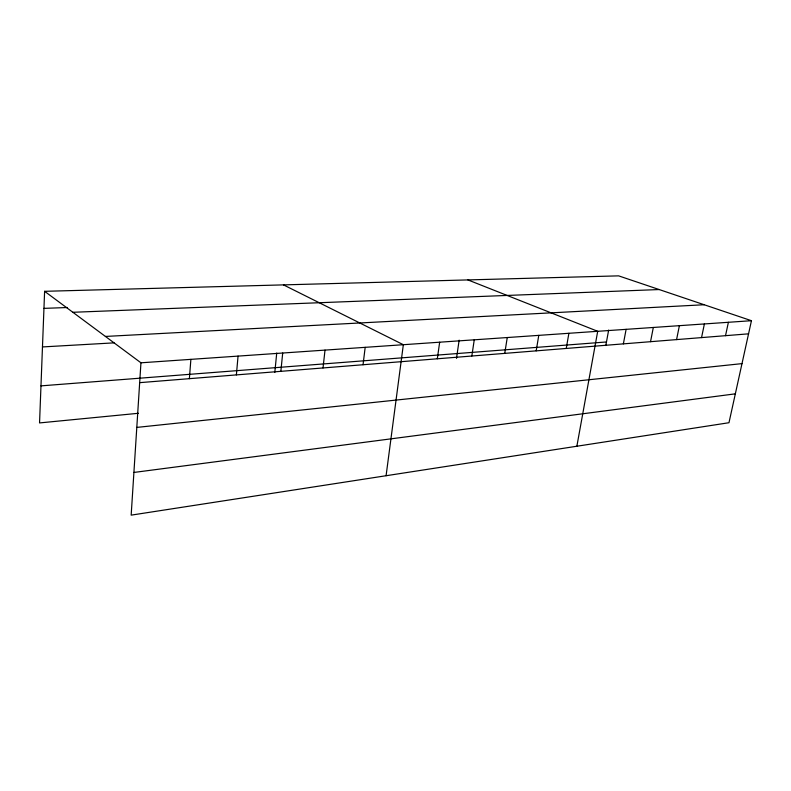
<?xml version="1.0" encoding="UTF-8"?>
<svg xmlns="http://www.w3.org/2000/svg" width="791" height="791" viewBox="0 0 791 791"><rect width="100%" height="100%" fill="white"/><g stroke="black" fill="none" stroke-linecap="round" stroke-linejoin="round"><path stroke-width="1.19" d="M44.612 291.315L140.946 362.802L131.168 515.139L728.976 422.72L751.45 320.701L618.631 275.861L44.612 291.315L39.55 422.928L138.425 413.288M189.385 378.671L190.878 359.361M236.38 374.894L238.051 356.108M274.793 372.502L276.731 353.033M280.854 371.335L282.703 353.033M323.025 367.953L325.012 350.106M363.049 364.74L365.175 347.338M386.087 475.727L403.341 344.708L283.485 284.889M437.324 358.788L439.658 342.206M456.486 358.392L459.146 340.16M471.832 356.019L474.254 339.814M504.747 353.379L507.258 337.539M536.189 350.858L538.77 335.364M566.247 348.445L568.887 333.288M576.866 446.233L597.699 331.3L467.936 279.925M605.817 345.529L608.655 330.074M623.377 343.867L626.116 329.343M650.538 341.692L653.317 327.464M676.572 339.606L679.39 325.665M701.548 337.599L704.395 323.944M725.525 335.681L728.392 322.293M133.906 472.445L735.333 393.839M136.794 427.407L741.998 363.623M139.671 382.656L748.553 333.832M40.974 385.87L606.47 341.959M140.946 362.802L751.45 320.701M42.467 346.933L114.092 342.859M105.411 336.442L704.188 304.743M72.871 312.287L659.16 289.546M43.95 308.371L67.393 307.521"/></g></svg>
